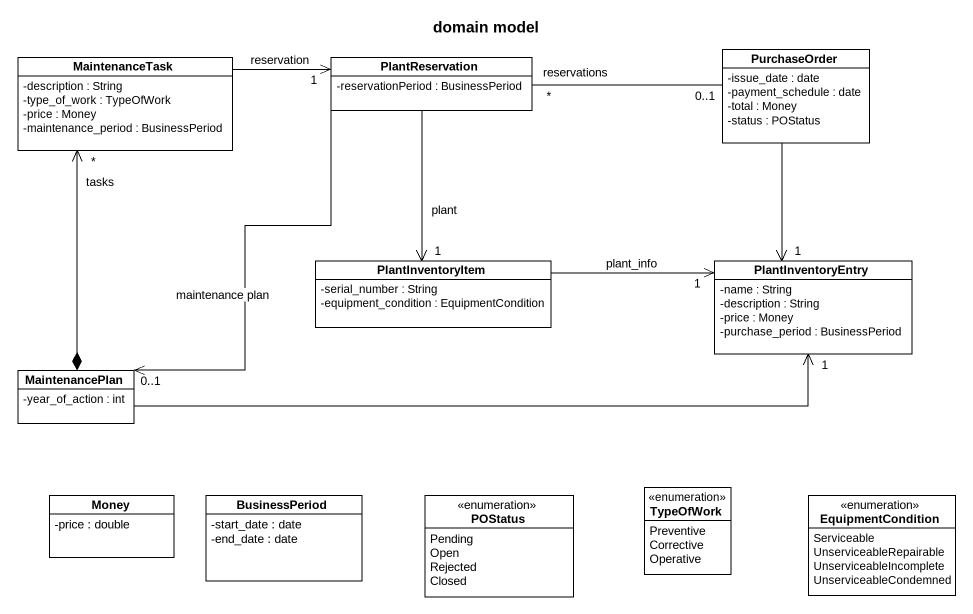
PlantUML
@startuml
title domain model
hide circle
hide empty members
skinparam classAttributeIconSize 0
class MaintenanceTask {
  -description : String
  -type_of_work : TypeOfWork
  -price : Money
  -maintenance_period : BusinessPeriod
}
class PlantReservation {
  -reservationPeriod : BusinessPeriod
}
class PurchaseOrder {
  -issue_date : date
  -payment_schedule : date
  -total : Money
  -status : POStatus
}
class PlantInventoryItem {
  -serial_number : String
  -equipment_condition : EquipmentCondition
}
class PlantInventoryEntry {
  -name : String
  -description : String
  -price : Money
  -purchase_period : BusinessPeriod
}
class MaintenancePlan {
  -year_of_action : int
}
class Money {
  -price : double
}
class BusinessPeriod {
  -start_date : date
  -end_date : date
}
enum POStatus {
  Pending
  Open
  Rejected
  Closed
}
enum TypeOfWork {
  Preventive
  Corrective
  Operative
}
enum EquipmentCondition {
  Serviceable
  UnserviceableRepairable
  UnserviceableIncomplete
  UnserviceableCondemned
}
MaintenanceTask -right-> "1" PlantReservation : reservation
PlantReservation "*" -right- "0..1" PurchaseOrder : reservations
PlantReservation --> "1" PlantInventoryItem : plant
PlantReservation --> "0..1" MaintenancePlan : maintenance plan
PurchaseOrder --> "1" PlantInventoryEntry
PlantInventoryItem -right-> "1" PlantInventoryEntry : plant_info
MaintenancePlan *-up-> "*" MaintenanceTask : tasks
MaintenancePlan -right-> "1" PlantInventoryEntry
@enduml
